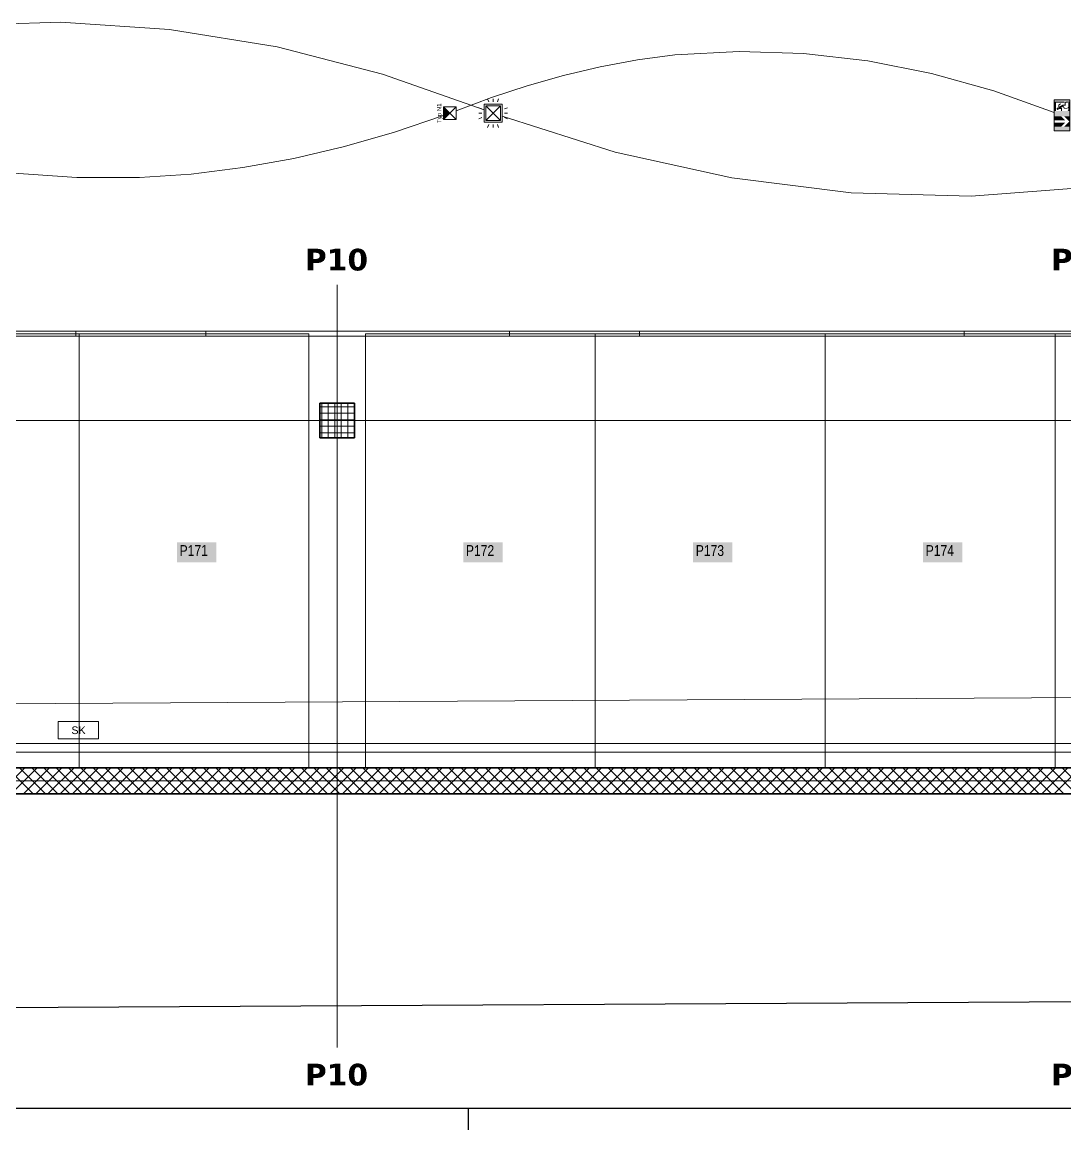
# Model space of a CAD drawing. Extents: x -1132 to 613, y -179 to 712.
# Drawn here: x -540.2 to -299.8, y -179.5 to 75.8 of the extents above; entities that cross this region are included whole.
import ezdxf
from ezdxf.lldxf.tags import DXFTag

# ---------------------------------------------------------------- set-up
doc = ezdxf.new("R2010")
doc.units = 0
doc.layers.get('0').update_dxf_attribs({"lineweight": 13})
for name, color, linetype, lineweight, true_color in [('A-DETL-____-OTLN', 5, 'Continuous', 9, 0x0000ff), ('C-PROP-LINE-OTLN', 7, '_Grundgrenze_', 25, 0x800000), ('EL01_WAN_BUS-KNX', 7, 'Continuous', 13, 0xcc0099), ('EL01_WAN_Leitung_BUS-KNX', 4, 'Continuous', 13, 0x00ffff), ('EL01_WAN_Leitung_Notbeleuchtung', 7, 'Continuous', 13, 0x009900), ('EL01_WAN_Leuchten', 7, 'Continuous', 13, 0x0080ff), ('EL01_WAN_Notbeleuchtungen', 7, 'Continuous', 13, 0x009900), ('EL01_WAN_Notbeleuchtungentyp', 7, 'Continuous', 13, 0x009900), ('EL01_WAN_Schlaufkasten', 1, 'Continuous', 13, 0xff0000), ('S-GRID-____-IDEN', 7, 'Continuous', 9, 0x5555aa)]:
    doc.layers.add(name, color=color, linetype=linetype, lineweight=lineweight, true_color=true_color)
for name, color, linetype, lineweight in [('A-FLOR-____-OTLN', 7, 'Continuous', 9), ('A-WALL-____-MCUT', 7, 'Continuous', 35), ('A-WALL-____-PATT', 7, 'Continuous', 35), ('C-PRKG-____-IDEN', 7, 'Continuous', 5), ('C-PRKG-____-OTLN', 7, 'Continuous', 9), ('S-COLS-____-MCUT', 7, 'Continuous', 35), ('S-COLS-____-OTLN', 7, 'Continuous', 9), ('S-GRID-____-OTLN', 7, 'Continuous', 5)]:
    doc.layers.add(name, color=color, linetype=linetype, lineweight=lineweight)
doc.styles.get("Standard").update_dxf_attribs({"font": 'arial.ttf'})
tags = doc.linetypes.add('_Grundgrenze_', pattern=[0.45, 0.2, -0.05, 0.05, -0.05, 0.05, -0.05]).pattern_tags.tags
tags[14:15] = [DXFTag(74, 4), DXFTag(75, 0), DXFTag(340, '0'), DXFTag(46, 1.0), DXFTag(50, 0.0), DXFTag(44, 0.0), DXFTag(45, 0.0)]
tags[12:13] = [DXFTag(74, 4), DXFTag(75, 0), DXFTag(340, '0'), DXFTag(46, 1.0), DXFTag(50, 0.0), DXFTag(44, 0.0), DXFTag(45, 0.0)]
tags[10:11] = [DXFTag(74, 4), DXFTag(75, 0), DXFTag(340, '0'), DXFTag(46, 1.0), DXFTag(50, 0.0), DXFTag(44, 0.0), DXFTag(45, 0.0)]
tags[8:9] = [DXFTag(74, 4), DXFTag(75, 0), DXFTag(340, '0'), DXFTag(46, 1.0), DXFTag(50, 0.0), DXFTag(44, 0.0), DXFTag(45, 0.0)]
tags[6:7] = [DXFTag(74, 4), DXFTag(75, 0), DXFTag(340, '0'), DXFTag(46, 1.0), DXFTag(50, 0.0), DXFTag(44, 0.0), DXFTag(45, 0.0)]
tags[4:5] = [DXFTag(74, 4), DXFTag(75, 0), DXFTag(340, '0'), DXFTag(46, 1.0), DXFTag(50, 0.0), DXFTag(44, 0.0), DXFTag(45, 0.0)]
tags = doc.linetypes.add('_Rasterlinie_', pattern=[0.375, 0.2, -0.05, 0.075, -0.05]).pattern_tags.tags
tags[10:11] = [DXFTag(74, 4), DXFTag(75, 0), DXFTag(340, '0'), DXFTag(46, 1.0), DXFTag(50, 0.0), DXFTag(44, 0.0), DXFTag(45, 0.0)]
tags[8:9] = [DXFTag(74, 4), DXFTag(75, 0), DXFTag(340, '0'), DXFTag(46, 1.0), DXFTag(50, 0.0), DXFTag(44, 0.0), DXFTag(45, 0.0)]
tags[6:7] = [DXFTag(74, 4), DXFTag(75, 0), DXFTag(340, '0'), DXFTag(46, 1.0), DXFTag(50, 0.0), DXFTag(44, 0.0), DXFTag(45, 0.0)]
tags[4:5] = [DXFTag(74, 4), DXFTag(75, 0), DXFTag(340, '0'), DXFTag(46, 1.0), DXFTag(50, 0.0), DXFTag(44, 0.0), DXFTag(45, 0.0)]
tags = doc.linetypes.add('_Strichliert - Fein_', pattern=[0.15, 0.1, -0.05]).pattern_tags.tags
tags[6:7] = [DXFTag(74, 4), DXFTag(75, 0), DXFTag(340, '0'), DXFTag(46, 1.0), DXFTag(50, 0.0), DXFTag(44, 0.0), DXFTag(45, 0.0)]
tags[4:5] = [DXFTag(74, 4), DXFTag(75, 0), DXFTag(340, '0'), DXFTag(46, 1.0), DXFTag(50, 0.0), DXFTag(44, 0.0), DXFTag(45, 0.0)]
tags = doc.linetypes.add('Gestrichelt', pattern=[0.1, 0.05, -0.05]).pattern_tags.tags
tags[6:7] = [DXFTag(74, 4), DXFTag(75, 0), DXFTag(340, '0'), DXFTag(46, 1.0), DXFTag(50, 0.0), DXFTag(44, 0.0), DXFTag(45, 0.0)]
tags[4:5] = [DXFTag(74, 4), DXFTag(75, 0), DXFTag(340, '0'), DXFTag(46, 1.0), DXFTag(50, 0.0), DXFTag(44, 0.0), DXFTag(45, 0.0)]

# ---------------------------------------------------------------- blocks, each defined once
blk = doc.blocks.new('Referenz-A0UJ359BXE', base_point=(-1140.16, -173.77))
at = {"layer": 'A-DETL-____-OTLN', "color": 0, "linetype": '_Strichliert - Fein_', "ltscale": 0.13}
blk.add_line((-994.71, -83.8), (174.71, -77.24), dxfattribs=at)
at = {"layer": 'A-DETL-____-OTLN', "color": 0, "linetype": 'Gestrichelt', "ltscale": 0.13}
blk.add_line((166.91, -90.44), (-883.29, -90.44), dxfattribs=at)
at = {"layer": 'A-FLOR-____-OTLN', "color": 0, "linetype": 'Continuous', "ltscale": 0.13}
blk.add_line((-883.29, -92.45), (54.91, -92.45), dxfattribs=at)
at = {"layer": 'A-WALL-____-MCUT', "color": 0, "linetype": 'Continuous', "ltscale": 0.35}
for p, q in [((166.91, -96.04), (-883.29, -96.04)), ((-1028.29, -102.04), (174.71, -102.04))]:
    blk.add_line(p, q, dxfattribs=at)
at = {"layer": 'A-WALL-____-PATT', "color": 0, "linetype": 'Continuous', "lineweight": 9, "ltscale": 0.13}
for p, q in [((-545.56, -102.04), (-539.56, -96.04)), ((-537.67, -102.04), (-543.67, -96.04)), ((-542.73, -102.04), (-536.73, -96.04)), ((-534.84, -102.04), (-540.84, -96.04)), ((-539.9, -102.04), (-533.9, -96.04)), ((-532.01, -102.04), (-538.01, -96.04)), ((-537.07, -102.04), (-531.07, -96.04)), ((-529.19, -102.04), (-535.19, -96.04)), ((-534.25, -102.04), (-528.25, -96.04)), ((-526.36, -102.04), (-532.36, -96.04)), ((-531.42, -102.04), (-525.42, -96.04)), ((-523.53, -102.04), (-529.53, -96.04)), ((-528.59, -102.04), (-522.59, -96.04)), ((-520.7, -102.04), (-526.7, -96.04)), ((-525.76, -102.04), (-519.76, -96.04)), ((-517.87, -102.04), (-523.87, -96.04)), ((-522.93, -102.04), (-516.93, -96.04)), ((-515.04, -102.04), (-521.04, -96.04)), ((-520.1, -102.04), (-514.1, -96.04)), ((-512.22, -102.04), (-518.22, -96.04)), ((-517.27, -102.04), (-511.27, -96.04)), ((-509.39, -102.04), (-515.39, -96.04)), ((-514.45, -102.04), (-508.45, -96.04)), ((-506.56, -102.04), (-512.56, -96.04)), ((-511.62, -102.04), (-505.62, -96.04)), ((-503.73, -102.04), (-509.73, -96.04)), ((-508.79, -102.04), (-502.79, -96.04)), ((-500.9, -102.04), (-506.9, -96.04)), ((-505.96, -102.04), (-499.96, -96.04)), ((-498.07, -102.04), (-504.07, -96.04)), ((-503.13, -102.04), (-497.13, -96.04)), ((-495.24, -102.04), (-501.24, -96.04)), ((-500.3, -102.04), (-494.3, -96.04)), ((-492.42, -102.04), (-498.42, -96.04)), ((-497.48, -102.04), (-491.48, -96.04)), ((-489.59, -102.04), (-495.59, -96.04)), ((-494.65, -102.04), (-488.65, -96.04)), ((-486.76, -102.04), (-492.76, -96.04)), ((-491.82, -102.04), (-485.82, -96.04)), ((-483.93, -102.04), (-489.93, -96.04)), ((-488.99, -102.04), (-482.99, -96.04)), ((-481.1, -102.04), (-487.1, -96.04)), ((-486.16, -102.04), (-480.16, -96.04)), ((-478.27, -102.04), (-484.27, -96.04)), ((-483.33, -102.04), (-477.33, -96.04)), ((-475.45, -102.04), (-481.45, -96.04)), ((-480.51, -102.04), (-474.51, -96.04)), ((-472.62, -102.04), (-478.62, -96.04)), ((-477.68, -102.04), (-471.68, -96.04)), ((-469.79, -102.04), (-475.79, -96.04)), ((-474.85, -102.04), (-468.85, -96.04)), ((-466.96, -102.04), (-472.96, -96.04)), ((-472.02, -102.04), (-466.02, -96.04)), ((-464.13, -102.04), (-470.13, -96.04)), ((-469.19, -102.04), (-463.19, -96.04)), ((-461.3, -102.04), (-467.3, -96.04)), ((-466.36, -102.04), (-460.36, -96.04)), ((-458.48, -102.04), (-464.48, -96.04)), ((-463.53, -102.04), (-457.53, -96.04)), ((-455.65, -102.04), (-461.65, -96.04)), ((-460.71, -102.04), (-454.71, -96.04)), ((-452.82, -102.04), (-458.82, -96.04)), ((-457.88, -102.04), (-451.88, -96.04)), ((-449.99, -102.04), (-455.99, -96.04)), ((-455.05, -102.04), (-449.05, -96.04)), ((-447.16, -102.04), (-453.16, -96.04)), ((-452.22, -102.04), (-446.22, -96.04)), ((-444.33, -102.04), (-450.33, -96.04)), ((-449.39, -102.04), (-443.39, -96.04)), ((-441.5, -102.04), (-447.5, -96.04)), ((-446.56, -102.04), (-440.56, -96.04)), ((-438.68, -102.04), (-444.68, -96.04)), ((-443.74, -102.04), (-437.74, -96.04)), ((-435.85, -102.04), (-441.85, -96.04)), ((-440.91, -102.04), (-434.91, -96.04)), ((-433.02, -102.04), (-439.02, -96.04)), ((-438.08, -102.04), (-432.08, -96.04)), ((-430.19, -102.04), (-436.19, -96.04)), ((-435.25, -102.04), (-429.25, -96.04)), ((-427.36, -102.04), (-433.36, -96.04)), ((-432.42, -102.04), (-426.42, -96.04)), ((-424.53, -102.04), (-430.53, -96.04)), ((-429.59, -102.04), (-423.59, -96.04)), ((-421.71, -102.04), (-427.71, -96.04)), ((-426.77, -102.04), (-420.77, -96.04)), ((-418.88, -102.04), (-424.88, -96.04)), ((-423.94, -102.04), (-417.94, -96.04)), ((-416.05, -102.04), (-422.05, -96.04)), ((-421.11, -102.04), (-415.11, -96.04)), ((-413.22, -102.04), (-419.22, -96.04)), ((-418.28, -102.04), (-412.28, -96.04)), ((-410.39, -102.04), (-416.39, -96.04)), ((-415.45, -102.04), (-409.45, -96.04)), ((-407.56, -102.04), (-413.56, -96.04)), ((-412.62, -102.04), (-406.62, -96.04)), ((-404.74, -102.04), (-410.74, -96.04)), ((-409.79, -102.04), (-403.79, -96.04)), ((-401.91, -102.04), (-407.91, -96.04)), ((-406.97, -102.04), (-400.97, -96.04)), ((-399.08, -102.04), (-405.08, -96.04)), ((-404.14, -102.04), (-398.14, -96.04)), ((-396.25, -102.04), (-402.25, -96.04)), ((-401.31, -102.04), (-395.31, -96.04)), ((-393.42, -102.04), (-399.42, -96.04)), ((-398.48, -102.04), (-392.48, -96.04)), ((-390.59, -102.04), (-396.59, -96.04)), ((-395.65, -102.04), (-389.65, -96.04)), ((-387.76, -102.04), (-393.76, -96.04)), ((-392.82, -102.04), (-386.82, -96.04)), ((-384.94, -102.04), (-390.94, -96.04)), ((-390, -102.04), (-384, -96.04)), ((-382.11, -102.04), (-388.11, -96.04)), ((-387.17, -102.04), (-381.17, -96.04)), ((-379.28, -102.04), (-385.28, -96.04)), ((-384.34, -102.04), (-378.34, -96.04)), ((-376.45, -102.04), (-382.45, -96.04)), ((-381.51, -102.04), (-375.51, -96.04)), ((-373.62, -102.04), (-379.62, -96.04)), ((-378.68, -102.04), (-372.68, -96.04)), ((-370.79, -102.04), (-376.79, -96.04)), ((-375.85, -102.04), (-369.85, -96.04)), ((-367.97, -102.04), (-373.97, -96.04)), ((-373.02, -102.04), (-367.02, -96.04)), ((-365.14, -102.04), (-371.14, -96.04)), ((-370.2, -102.04), (-364.2, -96.04)), ((-362.31, -102.04), (-368.31, -96.04)), ((-367.37, -102.04), (-361.37, -96.04)), ((-359.48, -102.04), (-365.48, -96.04)), ((-364.54, -102.04), (-358.54, -96.04)), ((-356.65, -102.04), (-362.65, -96.04)), ((-361.71, -102.04), (-355.71, -96.04)), ((-353.82, -102.04), (-359.82, -96.04)), ((-358.88, -102.04), (-352.88, -96.04)), ((-351, -102.04), (-357, -96.04)), ((-356.05, -102.04), (-350.05, -96.04)), ((-348.17, -102.04), (-354.17, -96.04)), ((-353.23, -102.04), (-347.23, -96.04)), ((-345.34, -102.04), (-351.34, -96.04)), ((-350.4, -102.04), (-344.4, -96.04)), ((-342.51, -102.04), (-348.51, -96.04)), ((-347.57, -102.04), (-341.57, -96.04)), ((-339.68, -102.04), (-345.68, -96.04)), ((-344.74, -102.04), (-338.74, -96.04)), ((-336.85, -102.04), (-342.85, -96.04)), ((-341.91, -102.04), (-335.91, -96.04)), ((-334.02, -102.04), (-340.02, -96.04)), ((-339.08, -102.04), (-333.08, -96.04)), ((-331.2, -102.04), (-337.2, -96.04)), ((-336.26, -102.04), (-330.26, -96.04)), ((-328.37, -102.04), (-334.37, -96.04)), ((-333.43, -102.04), (-327.43, -96.04)), ((-325.54, -102.04), (-331.54, -96.04)), ((-330.6, -102.04), (-324.6, -96.04)), ((-322.71, -102.04), (-328.71, -96.04)), ((-327.77, -102.04), (-321.77, -96.04)), ((-319.88, -102.04), (-325.88, -96.04)), ((-324.94, -102.04), (-318.94, -96.04)), ((-317.05, -102.04), (-323.05, -96.04)), ((-322.11, -102.04), (-316.11, -96.04)), ((-314.23, -102.04), (-320.23, -96.04)), ((-319.28, -102.04), (-313.28, -96.04)), ((-311.4, -102.04), (-317.4, -96.04)), ((-316.46, -102.04), (-310.46, -96.04)), ((-308.57, -102.04), (-314.57, -96.04)), ((-313.63, -102.04), (-307.63, -96.04)), ((-305.74, -102.04), (-311.74, -96.04)), ((-310.8, -102.04), (-304.8, -96.04)), ((-302.91, -102.04), (-308.91, -96.04)), ((-307.97, -102.04), (-301.97, -96.04)), ((-300.08, -102.04), (-306.08, -96.04)), ((-305.14, -102.04), (-299.14, -96.04)), ((-297.25, -102.04), (-303.25, -96.04)), ((-302.31, -102.04), (-296.31, -96.04)), ((-294.43, -102.04), (-300.43, -96.04))]:
    blk.add_line(p, q, dxfattribs=at)
at = {"layer": 'C-PRKG-____-IDEN', "color": 7, "linetype": 'Continuous', "ltscale": 0.13, "true_color": 0xffffff}
for points in [[(-504.54, -48.71), (-495.47, -48.71), (-504.54, -44.11)], [(-495.47, -48.71), (-504.54, -44.11), (-495.47, -44.11)], [(-438.54, -48.71), (-429.47, -48.71), (-438.54, -44.11)], [(-429.47, -48.71), (-438.54, -44.11), (-429.47, -44.11)], [(-385.54, -48.71), (-376.47, -48.71), (-385.54, -44.11)], [(-376.47, -48.71), (-385.54, -44.11), (-376.47, -44.11)], [(-332.54, -48.71), (-323.47, -48.71), (-332.54, -44.11)], [(-323.47, -48.71), (-332.54, -44.11), (-323.47, -44.11)]]:
    blk.add_solid(points, dxfattribs=at)
at = {"layer": 'C-PRKG-____-OTLN', "color": 0, "linetype": 'Continuous', "ltscale": 0.13}
for p, q in [((-527.09, 3.94), (-580.09, 3.94)), ((-527.09, 3.94), (-580.09, 3.94)), ((-580.09, 3.94), (-527.09, 3.94)), ((-474.09, 3.94), (-527.09, 3.94)), ((-527.09, -96.04), (-527.09, 3.94)), ((-474.09, 3.94), (-527.09, 3.94)), ((-527.09, 3.94), (-527.09, -96.04)), ((-527.09, -96.04), (-527.09, 3.94)), ((-527.09, 3.94), (-474.09, 3.94)), ((-527.09, 3.94), (-527.09, 3.94)), ((-527.09, -96.04), (-527.09, 3.94)), ((-527.09, -96.04), (-527.09, 3.94)), ((-527.09, 3.94), (-527.09, -96.04)), ((-527.09, 3.94), (-527.09, 3.94)), ((-474.09, -96.04), (-474.09, 3.94)), ((-474.09, -96.04), (-474.09, 3.94)), ((-474.09, 3.94), (-474.09, -96.04)), ((-474.09, 3.94), (-474.09, 3.94)), ((-408.09, 3.94), (-461.09, 3.94)), ((-461.09, -96.04), (-461.09, 3.94)), ((-408.09, 3.94), (-461.09, 3.94)), ((-461.09, 3.94), (-461.09, -96.04)), ((-461.09, -96.04), (-461.09, 3.94)), ((-461.09, 3.94), (-408.09, 3.94)), ((-461.09, 3.94), (-461.09, 3.94)), ((-355.09, 3.94), (-408.09, 3.94)), ((-408.09, -96.04), (-408.09, 3.94)), ((-355.09, 3.94), (-408.09, 3.94)), ((-408.09, 3.94), (-408.09, -96.04)), ((-408.09, -96.04), (-408.09, 3.94)), ((-408.09, 3.94), (-355.09, 3.94)), ((-408.09, 3.94), (-408.09, 3.94)), ((-408.09, -96.04), (-408.09, 3.94)), ((-408.09, -96.04), (-408.09, 3.94)), ((-408.09, 3.94), (-408.09, -96.04)), ((-408.09, 3.94), (-408.09, 3.94)), ((-302.09, 3.94), (-355.09, 3.94)), ((-355.09, -96.04), (-355.09, 3.94)), ((-302.09, 3.94), (-355.09, 3.94)), ((-355.09, 3.94), (-355.09, -96.04)), ((-355.09, -96.04), (-355.09, 3.94)), ((-355.09, 3.94), (-302.09, 3.94)), ((-355.09, 3.94), (-355.09, 3.94)), ((-355.09, -96.04), (-355.09, 3.94)), ((-355.09, -96.04), (-355.09, 3.94)), ((-355.09, 3.94), (-355.09, -96.04)), ((-355.09, 3.94), (-355.09, 3.94)), ((-302.09, -96.04), (-302.09, 3.94)), ((-302.09, -96.04), (-302.09, 3.94)), ((-302.09, 3.94), (-302.09, -96.04)), ((-302.09, 3.94), (-302.09, 3.94)), ((-461.09, -96.04), (-461.09, -96.04)), ((-408.09, -96.04), (-408.09, -96.04)), ((-408.09, -96.04), (-408.09, -96.04)), ((-355.09, -96.04), (-355.09, -96.04)), ((-355.09, -96.04), (-355.09, -96.04)), ((-302.09, -96.04), (-302.09, -96.04))]:
    blk.add_line(p, q, dxfattribs=at)
at = {"layer": 'C-PROP-LINE-OTLN', "color": 0, "linetype": '_Grundgrenze_', "lineweight": -2, "ltscale": 0.25}
blk.add_line((-1058.05, -154.16), (174.71, -147.24), dxfattribs=at)
at = {"layer": 'S-COLS-____-MCUT', "color": 0, "linetype": 'Continuous', "ltscale": 0.35}
for p, q in [((-463.59, -12.04), (-471.59, -12.04)), ((-471.59, -12.04), (-471.59, -20.04)), ((-463.59, -20.04), (-463.59, -12.04)), ((-471.59, -20.04), (-463.59, -20.04))]:
    blk.add_line(p, q, dxfattribs=at)
at = {"layer": 'S-COLS-____-OTLN', "color": 0, "linetype": 'Continuous', "ltscale": 0.13}
for p, q in [((-471.13, -20.04), (-471.13, -12.04)), ((-469.63, -20.04), (-469.63, -12.04)), ((-468.13, -20.04), (-468.13, -12.04)), ((-466.63, -20.04), (-466.63, -12.04)), ((-465.13, -20.04), (-465.13, -12.04)), ((-463.63, -20.04), (-463.63, -12.04)), ((-471.59, -12.87), (-463.59, -12.87)), ((-471.59, -14.37), (-463.59, -14.37)), ((-471.59, -15.87), (-463.59, -15.87)), ((-471.59, -17.37), (-463.59, -17.37)), ((-471.59, -18.87), (-463.59, -18.87))]:
    blk.add_line(p, q, dxfattribs=at)
at = {"layer": 'S-GRID-____-OTLN', "color": 0, "linetype": '_Rasterlinie_', "ltscale": 0.13}
for p, q in [((-467.59, -160.53), (-467.59, 15.25)), ((-1093.73, -16.04), (174.71, -16.04)), ((-1093.73, -99.04), (174.71, -99.04))]:
    blk.add_line(p, q, dxfattribs=at)
at = {"layer": 'C-PRKG-____-IDEN', "color": 0, "linetype": 'Continuous', "ltscale": 0.13, "char_height": 2.5, "attachment_point": 1}
for s, insert in [('{\\W0.8;\\fArial;P171}', (-503.92, -44.74)), ('{\\W0.8;\\fArial;P172}', (-437.92, -44.74)), ('{\\W0.8;\\fArial;P173}', (-384.92, -44.74)), ('{\\W0.8;\\fArial;P174}', (-331.92, -44.74))]:
    blk.add_mtext(s, dxfattribs=dict(at, insert=insert))
at = {"layer": 'S-GRID-____-IDEN', "color": 0, "linetype": 'Continuous', "lineweight": 5, "ltscale": 0.13, "char_height": 5, "attachment_point": 1}
for s, insert in [('{\\fVerdana|b1|i0;P10}', (-475.03, 23.54)), ('{\\fVerdana|b1|i0;P11}', (-303.03, 23.54)), ('{\\fVerdana|b1|i0;P10}', (-475.03, -164.24)), ('{\\fVerdana|b1|i0;P11}', (-303.03, -164.24))]:
    blk.add_mtext(s, dxfattribs=dict(at, insert=insert))
blk = doc.blocks.new('RZL-Decke_ Unten-A0UJ35C1XE', base_point=(-302.28, 50.69))
at = {"color": 0, "lineweight": -2}
for p, q in [((-302.28, 50.69), (-302.28, 57.89)), ((-302.28, 57.89), (-298.68, 57.89)), ((-298.68, 57.89), (-298.68, 50.69)), ((-298.68, 50.69), (-302.28, 50.69))]:
    blk.add_line(p, q, dxfattribs=at)
for points in [[(-302.28, 57.41), (-298.68, 57.41), (-302.28, 57.89)], [(-298.68, 57.41), (-302.28, 57.89), (-298.68, 57.89)], [(-302.28, 57.17), (-299.95, 57.17), (-302.28, 57.41)], [(-299.95, 57.17), (-302.28, 57.41), (-299.95, 57.41)], [(-302.28, 55.27), (-301.91, 55.27), (-302.28, 57.17)], [(-301.91, 55.27), (-302.28, 57.17), (-301.91, 57.17)], [(-301.35, 56.73), (-300.95, 56.73), (-301.14, 56.87)], [(-301.35, 56.6), (-301.14, 56.6), (-301.35, 56.73)], [(-301.14, 56.6), (-301.35, 56.73), (-300.95, 56.73)], [(-301.35, 56.26), (-301.14, 56.26), (-301.35, 56.6)], [(-301.14, 56.26), (-301.35, 56.6), (-301.14, 56.6)], [(-301.35, 56.11), (-300.54, 56.11), (-301.35, 56.26)], [(-300.54, 56.11), (-301.35, 56.26), (-300.3, 56.26)], [(-301.14, 56.87), (-300.74, 56.87), (-300.87, 57.06)], [(-300.95, 56.73), (-301.14, 56.87), (-300.74, 56.87)], [(-301.14, 56.26), (-300.3, 56.26), (-301.13, 56.27)], [(-301.13, 56.27), (-300.05, 56.27), (-300.72, 56.52)], [(-300.3, 56.26), (-301.13, 56.27), (-300.3, 56.27)], [(-300.72, 56.52), (-299.67, 56.52), (-300.39, 56.72)], [(-300.05, 56.27), (-300.72, 56.52), (-300.2, 56.52)], [(-299.67, 56.52), (-300.39, 56.72), (-299.67, 56.72)], [(-300.13, 55.99), (-299.88, 55.99), (-300.3, 56.27)], [(-299.88, 55.99), (-300.3, 56.27), (-300.05, 56.27)], [(-299.88, 56.72), (-299.67, 56.72), (-299.88, 57.34)], [(-299.67, 56.72), (-299.88, 57.34), (-299.67, 57.34)], [(-299.61, 57.37), (-298.68, 57.37), (-299.61, 57.41)], [(-298.68, 57.37), (-299.61, 57.41), (-298.68, 57.41)], [(-299.61, 57.17), (-299.27, 57.17), (-299.61, 57.37)], [(-299.27, 57.17), (-299.61, 57.37), (-299.07, 57.37)], [(-299.27, 55.99), (-298.68, 55.99), (-299.07, 56.19)], [(-299.07, 56.19), (-298.68, 56.19), (-299.07, 57.37)], [(-298.68, 56.19), (-299.07, 57.37), (-298.68, 57.37)], [(-298.68, 55.99), (-299.07, 56.19), (-298.68, 56.19)], [(-302.28, 54.29), (-298.68, 54.29), (-302.28, 55.27)], [(-298.68, 54.29), (-302.28, 55.27), (-298.68, 55.27)], [(-302.28, 54.05), (-298.68, 54.05), (-302.28, 54.29)], [(-298.68, 54.05), (-302.28, 54.29), (-298.68, 54.29)], [(-302.28, 53.1), (-299.73, 53.1), (-302.28, 54.05)], [(-299.73, 53.1), (-302.28, 54.05), (-300.68, 54.05)], [(-301.21, 55.82), (-301.76, 55.82), (-301.22, 55.89)], [(-301.76, 55.82), (-301.22, 55.89), (-301.75, 55.89)], [(-301.75, 55.75), (-301.21, 55.82), (-301.76, 55.82)], [(-301.22, 55.89), (-301.75, 55.89), (-301.25, 55.96)], [(-301.75, 55.89), (-301.25, 55.96), (-301.72, 55.96)], [(-301.22, 55.75), (-301.75, 55.75), (-301.21, 55.82)], [(-301.72, 55.68), (-301.22, 55.75), (-301.75, 55.75)], [(-301.25, 55.96), (-301.72, 55.96), (-301.29, 56.01)], [(-301.72, 55.96), (-301.29, 56.01), (-301.68, 56.01)], [(-301.25, 55.68), (-301.72, 55.68), (-301.22, 55.75)], [(-301.68, 55.63), (-301.25, 55.68), (-301.72, 55.68)], [(-301.29, 56.01), (-301.68, 56.01), (-301.35, 56.06)], [(-301.68, 56.01), (-301.35, 56.06), (-301.62, 56.06)], [(-301.29, 55.63), (-301.68, 55.63), (-301.25, 55.68)], [(-301.62, 55.58), (-301.29, 55.63), (-301.68, 55.63)], [(-301.35, 56.06), (-301.62, 56.06), (-301.41, 56.08)], [(-301.62, 56.06), (-301.41, 56.08), (-301.55, 56.08)], [(-301.35, 55.58), (-301.62, 55.58), (-301.29, 55.63)], [(-301.55, 55.55), (-301.35, 55.58), (-301.62, 55.58)], [(-301.41, 56.08), (-301.55, 56.08), (-301.48, 56.09)], [(-301.41, 55.55), (-301.55, 55.55), (-301.35, 55.58)], [(-301.48, 55.55), (-301.41, 55.55), (-301.55, 55.55)], [(-301.28, 56.07), (-300.6, 56.07), (-301.35, 56.11)], [(-300.6, 56.07), (-301.35, 56.11), (-300.54, 56.11)], [(-301.23, 56.03), (-300.67, 56.03), (-301.28, 56.07)], [(-300.67, 56.03), (-301.28, 56.07), (-300.6, 56.07)], [(-301.19, 55.97), (-300.77, 55.97), (-301.23, 56.03)], [(-300.77, 55.97), (-301.23, 56.03), (-300.67, 56.03)], [(-301.18, 55.96), (-300.79, 55.96), (-301.19, 55.97)], [(-300.79, 55.96), (-301.19, 55.97), (-300.77, 55.97)], [(-301.17, 55.93), (-300.47, 55.93), (-301.18, 55.96)], [(-300.47, 55.93), (-301.18, 55.96), (-300.47, 55.96)], [(-301.17, 55.73), (-300.47, 55.73), (-301.17, 55.93)], [(-300.47, 55.73), (-301.17, 55.93), (-300.47, 55.93)], [(-300.7, 55.27), (-300.47, 55.27), (-300.7, 55.73)], [(-300.47, 55.27), (-300.7, 55.73), (-300.47, 55.73)], [(-300.01, 55.79), (-299.33, 55.79), (-300.13, 55.99)], [(-299.33, 55.79), (-300.13, 55.99), (-299.33, 55.99)], [(-298.81, 52.86), (-298.68, 52.86), (-300, 54.05)], [(-298.68, 52.86), (-300, 54.05), (-298.68, 54.05)], [(-299.27, 55.79), (-299.08, 55.99), (-299.27, 55.99)], [(-299.08, 55.99), (-299.27, 55.99), (-299.07, 55.99)], [(-299.27, 55.99), (-299.07, 55.99), (-299.27, 55.99)], [(-299.27, 55.27), (-298.68, 55.27), (-299.07, 55.48)], [(-299.07, 55.48), (-298.68, 55.48), (-299.07, 55.99)], [(-298.68, 55.48), (-299.07, 55.99), (-298.68, 55.99)], [(-298.68, 55.27), (-299.07, 55.48), (-298.68, 55.48)], [(-302.28, 52.62), (-302.15, 52.62), (-302.28, 53.1)], [(-302.15, 52.62), (-302.28, 53.1), (-302.15, 53.1)], [(-302.28, 51.67), (-300.68, 51.67), (-302.28, 52.62)], [(-300.68, 51.67), (-302.28, 52.62), (-299.73, 52.62)], [(-302.28, 50.69), (-298.68, 50.69), (-302.28, 51.67)], [(-298.68, 50.69), (-302.28, 51.67), (-298.68, 51.67)], [(-299.73, 53.1), (-299.73, 53.1), (-302.15, 53.1)], [(-300, 51.67), (-298.68, 51.67), (-298.81, 52.86)], [(-298.68, 51.67), (-298.81, 52.86), (-298.68, 52.86)]]:
    blk.add_solid(points, dxfattribs=at)
blk = doc.blocks.new('Kabelkanal-A0UJ35ERXE', base_point=(-932.84, 3.37))
at = {"color": 0, "linetype": 'ByBlock', "lineweight": -2, "ltscale": 0.13}
for p, q in [((-932.84, 4.57), (174.71, 4.57)), ((174.71, 3.37), (-932.84, 3.37))]:
    blk.add_line(p, q, dxfattribs=at)
blk = doc.blocks.new('LED-Langfeldleuchte 37W-A0UJ35F5XE', base_point=(-527.86, 3.34))
at = {"color": 0, "lineweight": -2}
for p, q in [((-527.86, 3.34), (-527.86, 4.54)), ((-527.86, 3.94), (-497.86, 3.94)), ((-497.86, 3.34), (-497.86, 4.54))]:
    blk.add_line(p, q, dxfattribs=at)
blk = doc.blocks.new('Leitung-A0UJ35FVXE', base_point=(-598.68, 39.98))
at = {"color": 0, "linetype": 'ByBlock', "lineweight": -2, "ltscale": 0.13}
for p, q in [((-443.09, 54.27), (-454.39, 50.41)), ((-584.83, 49.09), (-598.68, 53.23)), ((-570.74, 45.62), (-584.83, 49.09)), ((-454.39, 50.41), (-465.88, 47.09)), ((-465.88, 47.09), (-477.54, 44.36)), ((-556.48, 42.89), (-570.74, 45.62)), ((-477.54, 44.36), (-489.33, 42.23)), ((-542.09, 40.99), (-556.48, 42.89)), ((-527.63, 39.99), (-542.09, 40.99)), ((-489.33, 42.23), (-501.21, 40.76)), ((-513.15, 39.98), (-527.63, 39.99)), ((-501.21, 40.76), (-513.15, 39.98))]:
    blk.add_line(p, q, dxfattribs=at)
blk = doc.blocks.new('Leitung-A0UJ35FZXE', base_point=(-429.53, 35.67))
at = {"color": 0, "linetype": 'ByBlock', "lineweight": -2, "ltscale": 0.13}
for p, q in [((-429.53, 54.1), (-403.51, 45.81)), ((-239.21, 51.79), (-233.73, 53.93)), ((-244.73, 49.75), (-239.21, 51.79)), ((-250.29, 47.83), (-244.73, 49.75)), ((-261.55, 44.38), (-255.9, 46.04)), ((-255.9, 46.04), (-250.29, 47.83)), ((-403.51, 45.81), (-376.57, 39.86)), ((-267.25, 42.86), (-261.55, 44.38)), ((-294.05, 37.76), (-267.25, 42.86)), ((-376.57, 39.86), (-349.09, 36.43)), ((-349.09, 36.43), (-321.46, 35.67)), ((-321.46, 35.67), (-294.05, 37.76))]:
    blk.add_line(p, q, dxfattribs=at)
blk = doc.blocks.new('Schlaufkasten Decke (multi)-A0UJ35IJXE', base_point=(-531.91, -89.4))
at = {"color": 0, "linetype": 'ByBlock', "lineweight": -2, "ltscale": 0.13}
for p, q in [((-531.91, -89.4), (-531.91, -85.4)), ((-531.91, -85.4), (-522.63, -85.4)), ((-522.63, -85.4), (-522.63, -89.4)), ((-522.63, -89.4), (-531.91, -89.4))]:
    blk.add_line(p, q, dxfattribs=at)
at = {"color": 0, "linetype": 'ByBlock', "lineweight": -2, "ltscale": 0.13, "insert": (-528.85, -86.52), "char_height": 1.76, "attachment_point": 1}
blk.add_mtext('{\\fArial;SK}', dxfattribs=at)
blk = doc.blocks.new('LED-Langfeldleuchte 37W-A0UJ35L5XE', base_point=(-323.08, 3.34))
at = {"color": 0, "lineweight": -2}
for p, q in [((-323.08, 3.34), (-323.08, 4.54)), ((-323.08, 3.94), (-293.08, 3.94)), ((-293.08, 3.34), (-293.08, 4.54))]:
    blk.add_line(p, q, dxfattribs=at)
blk = doc.blocks.new('Bewegungsmelder UP-A0UJ35NLXE', base_point=(-434.95, 51.46))
at = {"color": 0, "lineweight": -2}
for p, q in [((-429.53, 56.88), (-433.73, 56.88)), ((-433.73, 56.88), (-433.73, 52.68)), ((-433.31, 56.46), (-433.31, 53.1)), ((-429.95, 56.46), (-433.31, 56.46)), ((-429.95, 56.46), (-433.31, 53.1)), ((-429.95, 53.1), (-433.31, 56.46)), ((-432.64, 57.39), (-432.91, 58.1)), ((-431.63, 57.39), (-431.63, 58.1)), ((-430.63, 57.39), (-430.36, 58.1)), ((-429.95, 53.1), (-429.95, 56.46)), ((-429.53, 52.68), (-429.53, 56.88)), ((-434.25, 55.78), (-434.95, 56.05)), ((-434.25, 54.78), (-434.95, 54.78)), ((-434.25, 53.78), (-434.95, 53.5)), ((-429.02, 55.78), (-428.31, 56.05)), ((-429.02, 54.78), (-428.31, 54.78)), ((-429.02, 53.78), (-428.31, 53.5)), ((-433.73, 52.68), (-429.53, 52.68)), ((-433.31, 53.1), (-429.95, 53.1)), ((-432.64, 52.16), (-432.91, 51.46)), ((-431.63, 52.16), (-431.63, 51.46)), ((-430.63, 52.16), (-430.36, 51.46))]:
    blk.add_line(p, q, dxfattribs=at)
blk = doc.blocks.new('Leitung-A0UJ35NPXE', base_point=(-440.17, 54.95))
at = {"color": 0, "linetype": 'ByBlock', "lineweight": -2, "ltscale": 0.13}
for p, q in [((-374.95, 69.03), (-389.76, 68.19)), ((-360.07, 68.54), (-374.95, 69.03)), ((-398.39, 67.05), (-406.95, 65.47)), ((-389.76, 68.19), (-398.39, 67.05)), ((-345.24, 66.81), (-360.07, 68.54)), ((-330.59, 63.91), (-345.24, 66.81)), ((-406.95, 65.47), (-415.41, 63.47)), ((-316.23, 59.93), (-330.59, 63.91)), ((-415.41, 63.47), (-423.78, 61.1)), ((-423.78, 61.1), (-432.04, 58.38)), ((-302.28, 54.95), (-316.23, 59.93)), ((-432.04, 58.38), (-440.17, 55.35))]:
    blk.add_line(p, q, dxfattribs=at)
blk = doc.blocks.new('Leitung-A0UJ35P5XE', base_point=(-629.53, 55.53))
at = {"color": 0, "linetype": 'ByBlock', "lineweight": -2, "ltscale": 0.13}
for p, q in [((-556.3, 74.9), (-580.88, 71.33)), ((-531.33, 75.76), (-556.3, 74.9)), ((-506.26, 74.08), (-531.33, 75.76)), ((-481.43, 70.04), (-506.26, 74.08)), ((-589.21, 69.44), (-597.46, 67.24)), ((-580.88, 71.33), (-589.21, 69.44)), ((-457.15, 63.8), (-481.43, 70.04)), ((-597.46, 67.24), (-605.62, 64.73)), ((-605.62, 64.73), (-613.68, 61.96)), ((-613.68, 61.96), (-621.66, 58.93)), ((-433.73, 55.53), (-457.15, 63.8)), ((-621.66, 58.93), (-629.53, 55.68))]:
    blk.add_line(p, q, dxfattribs=at)
blk = doc.blocks.new('LED-Langfeldleuchte 37W-A0UJ35P9XE', base_point=(-427.86, 3.34))
at = {"color": 0, "lineweight": -2}
for p, q in [((-427.86, 3.34), (-427.86, 4.54)), ((-427.86, 3.94), (-397.86, 3.94)), ((-397.86, 3.34), (-397.86, 4.54))]:
    blk.add_line(p, q, dxfattribs=at)
blk = doc.blocks.new('Notleuchte eckig-A0UJ35RJXE', base_point=(-443.09, 53.32))
at = {"color": 0, "lineweight": -2}
for p, q in [((-440.17, 53.32), (-443.09, 56.24)), ((-440.17, 56.24), (-443.09, 53.32)), ((-443.09, 53.32), (-443.09, 56.24)), ((-443.09, 56.24), (-440.17, 56.24)), ((-440.17, 56.24), (-440.17, 53.32)), ((-440.17, 53.32), (-443.09, 53.32))]:
    blk.add_line(p, q, dxfattribs=at)
for points in [[(-441.63, 54.78), (-443.09, 54.78), (-443.09, 56.24)], [(-443.09, 53.32), (-441.63, 54.78), (-443.09, 54.78)]]:
    blk.add_solid(points, dxfattribs=at)
blk = doc.blocks.new('Bemerkung 1-A0UJ35RLXE', base_point=(-444.59, 52.52))
at = {"color": 0, "lineweight": -2, "insert": (-444.59, 52.52), "char_height": 1, "attachment_point": 1, "rotation": 90}
blk.add_mtext('{\\fArial;Typ N1}', dxfattribs=at)

msp = doc.modelspace()

# ---------------------------------------------------------------- linework, layer by layer
at = {"color": 0, "linetype": 'ByBlock', "lineweight": -2, "ltscale": 0.13}
for p, q in [((-1132.42, -174.47), (607.58, -174.47)), ((-437.42, -174.47), (-437.42, -179.47))]:
    msp.add_line(p, q, dxfattribs=at)

# ---------------------------------------------------------------- block references
at = {"color": 9, "lineweight": 25, "ltscale": 0.25, "true_color": 0xc0c0c0}
msp.add_blockref('Referenz-A0UJ359BXE', (-1140.16, -173.77), dxfattribs=at)
at = {"layer": 'EL01_WAN_BUS-KNX', "linetype": 'Continuous', "ltscale": 0.13}
msp.add_blockref('Bewegungsmelder UP-A0UJ35NLXE', (-434.95, 51.46), dxfattribs=at)
at = {"layer": 'EL01_WAN_Leitung_BUS-KNX', "ltscale": 0.13}
for name, p in [('Leitung-A0UJ35P5XE', (-629.53, 55.53)), ('Leitung-A0UJ35FZXE', (-429.53, 35.67))]:
    msp.add_blockref(name, p, dxfattribs=at)
at = {"layer": 'EL01_WAN_Leitung_Notbeleuchtung', "ltscale": 0.13}
for name, p in [('Leitung-A0UJ35NPXE', (-440.17, 54.95)), ('Leitung-A0UJ35FVXE', (-598.68, 39.98))]:
    msp.add_blockref(name, p, dxfattribs=at)
at = {"layer": 'EL01_WAN_Leuchten', "ltscale": 0.13}
for name, p in [('Kabelkanal-A0UJ35ERXE', (-932.84, 3.37)), ('LED-Langfeldleuchte 37W-A0UJ35F5XE', (-527.86, 3.34)), ('LED-Langfeldleuchte 37W-A0UJ35P9XE', (-427.86, 3.34)), ('LED-Langfeldleuchte 37W-A0UJ35L5XE', (-323.08, 3.34))]:
    msp.add_blockref(name, p, dxfattribs=at)
at = {"layer": 'EL01_WAN_Notbeleuchtungen', "linetype": 'Continuous', "ltscale": 0.13}
for name, p in [('Notleuchte eckig-A0UJ35RJXE', (-443.09, 53.32)), ('RZL-Decke_ Unten-A0UJ35C1XE', (-302.28, 50.69))]:
    msp.add_blockref(name, p, dxfattribs=at)
at = {"layer": 'EL01_WAN_Notbeleuchtungentyp', "linetype": 'Continuous', "ltscale": 0.13}
msp.add_blockref('Bemerkung 1-A0UJ35RLXE', (-444.59, 52.52), dxfattribs=at)
at = {"layer": 'EL01_WAN_Schlaufkasten', "ltscale": 0.13}
msp.add_blockref('Schlaufkasten Decke (multi)-A0UJ35IJXE', (-531.91, -89.4), dxfattribs=at)

doc.saveas('drawing.dxf')
